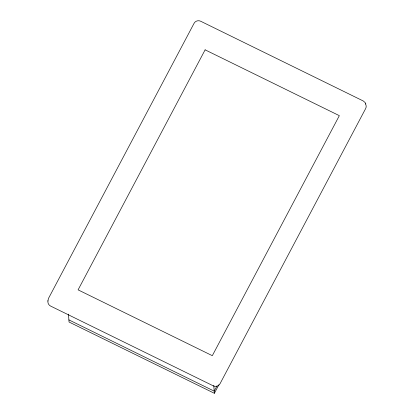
<?xml version="1.0" encoding="UTF-8"?>
<svg xmlns="http://www.w3.org/2000/svg" width="414" height="414" viewBox="0 0 414 414"><rect width="100%" height="100%" fill="white"/><g stroke="black" fill="none" stroke-linecap="round" stroke-linejoin="round"><path stroke-width="0.62" d="M47.833 301.076L48.505 298.375L194.109 23.246C195.31 20.985 198.311 20.069 200.593 21.197L363.285 100.985L365.132 102.594L365.857 103.971M216.936 386.008L214.214 391.152L68.895 319.887M68.465 314.143L69.06 322.03L214.374 393.3L218.913 384.725M213.779 385.413L214.374 393.3M365.376 103.8A4.989 4.818 -4.3 0 1 365.624 108.613L220.02 383.742A4.989 4.818 -4.3 0 1 213.303 385.869L50.611 306.075A4.989 4.818 -4.3 0 1 48.014 300.787M205.116 49.835L78.091 289.857L212.315 355.688L339.34 115.661L205.116 49.835"/></g></svg>
